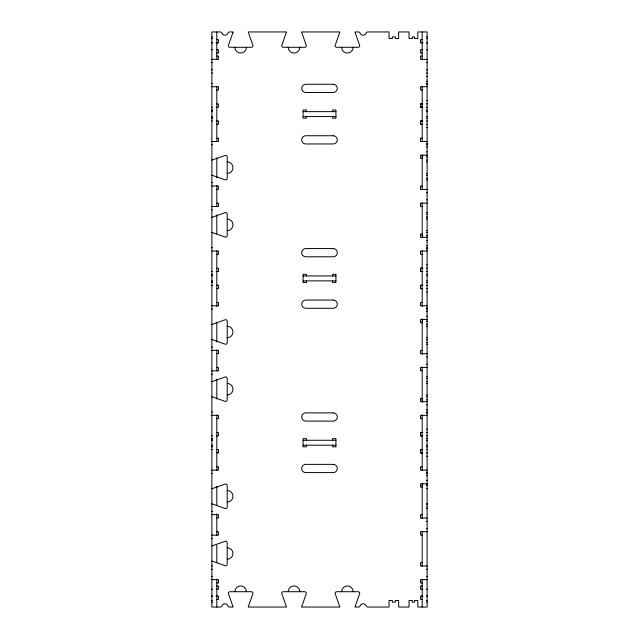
<?xml version="1.0" encoding="UTF-8"?>
<svg xmlns="http://www.w3.org/2000/svg" width="639" height="639" viewBox="0 0 639 639"><rect width="100%" height="100%" fill="white"/><g stroke="black" fill="none" stroke-linecap="round" stroke-linejoin="round"><path stroke-width="0.96" d="M211.876 36.878L212.491 36.878M426.509 36.878L427.124 36.878M211.876 38.524L212.491 38.524M426.509 38.524L427.124 38.524M216.805 39.618L218.45 39.618L218.45 42.901L216.19 42.901M422.195 39.618L420.55 39.618L420.55 42.901L422.81 42.901M211.876 42.701L212.491 42.701M216.19 42.701L216.805 42.701M422.195 42.701L422.81 42.701M426.509 42.701L427.124 42.701M211.876 42.901L212.491 42.901M426.509 42.901L427.124 42.901M211.876 49.754L212.491 49.754M216.19 49.754L218.45 49.754L218.45 53.037L216.805 53.037M422.81 49.754L420.55 49.754L420.55 53.037L422.195 53.037M426.509 49.754L427.124 49.754M216.805 56.048L218.45 56.048L218.45 59.339L211.876 59.339M422.195 56.048L420.55 56.048L420.55 59.339L427.124 59.339M211.876 62.622L212.491 62.622M426.509 62.622L427.124 62.622M211.876 69.739L212.491 69.739M426.509 69.739L427.124 69.739M211.876 73.03L212.491 73.03M426.509 73.03L427.124 73.03M426.509 76.313L427.124 76.313M426.509 81.241L427.124 81.241M211.876 83.437L212.491 83.437M426.509 83.437L427.124 83.437M426.509 84.532L427.124 84.532M211.876 86.72L218.45 86.72L218.45 90.011L216.805 90.011M427.124 86.72L420.55 86.72L420.55 90.011L422.195 90.011M426.509 100.555L427.124 100.555M422.81 103.837L420.55 103.837L420.55 107.264L422.81 107.264M426.509 103.837L427.124 103.837M216.805 103.973L218.45 103.973L218.45 107.264L216.19 107.264M420.55 103.973L422.195 103.973M420.55 107.12L422.195 107.12M211.876 107.264L212.491 107.264M426.509 107.264L427.124 107.264M211.876 109.996L212.491 109.996M426.509 109.996L427.124 109.996M211.876 110.547L212.491 110.547M211.876 111.641L212.491 111.641M303.07 111.641L335.93 111.641M426.509 111.641L427.124 111.641M211.876 116.57L212.491 116.57M303.07 116.57L335.93 116.57M426.509 116.57L427.124 116.57M211.876 117.664L212.491 117.664M211.876 118.215L212.491 118.215M426.509 118.215L427.124 118.215M211.876 120.955L212.491 120.955M216.19 120.955L218.45 120.955L218.45 124.238L216.805 124.238M422.81 120.955L420.55 120.955L420.55 124.373M426.509 120.955L427.124 120.955M420.55 121.09L422.195 121.09M420.55 124.238L422.195 124.238M426.509 124.373L427.124 124.373M426.509 127.664L427.124 127.664M216.805 138.208L218.45 138.208L218.45 141.491L211.876 141.491M422.195 138.208L420.55 138.208L420.55 141.491L427.124 141.491M426.509 143.687L427.124 143.687M211.876 144.781L212.491 144.781M426.509 144.781L427.124 144.781M426.509 146.97L427.124 146.97M426.509 151.898L427.124 151.898M427.124 155.189L420.55 155.189L420.55 158.472L422.195 158.472M422.195 155.333L422.81 155.333M426.509 155.333L427.124 155.333M422.195 156.978L422.81 156.978M426.509 156.978L427.124 156.978M426.509 160.03L427.124 159.966M426.509 161.907L427.124 161.907M426.509 173.409L427.124 173.409M426.509 175.286L427.124 175.286M426.509 178.337L427.124 178.337M426.509 179.982L427.124 179.982M211.876 182.706L212.491 182.706M211.876 185.997L218.45 185.997L218.45 189.28L216.805 189.28M422.195 186.133L420.55 186.133L420.55 189.416L427.124 189.416M426.509 192.706L427.124 192.706M426.509 199.823L427.124 199.823M427.124 203.114L420.55 203.114L420.55 206.397L422.195 206.397M216.805 203.25L218.45 203.25L218.45 206.533L211.876 206.533M211.876 209.824L212.491 209.824M426.509 212.547L427.124 212.547M426.509 214.193L427.124 214.193M426.509 217.172L427.124 217.172M426.509 217.244L427.124 217.244M426.509 219.121L427.124 219.121M426.509 230.623L427.124 230.623M426.509 232.5L427.124 232.564M422.195 234.058L420.55 234.058L420.55 237.341L427.124 237.341M422.195 235.551L422.81 235.551M426.509 235.551L427.124 235.551M422.195 237.197L422.81 237.197M426.509 237.197L427.124 237.197M426.509 240.631L427.124 240.631M426.509 245.56L427.124 245.56M211.876 247.748L212.491 247.748M426.509 247.748L427.124 247.748M426.509 248.843L427.124 248.843M211.876 251.039L218.45 251.039L218.45 254.322L216.805 254.322M427.124 251.039L420.55 251.039L420.55 254.322L422.195 254.322M426.509 264.865L427.124 264.865M422.81 268.148L420.55 268.148L420.55 271.575L422.81 271.575M426.509 268.148L427.124 268.148M216.805 268.292L218.45 268.292L218.45 271.575L216.19 271.575M420.55 268.292L422.195 268.292M420.55 271.439L422.195 271.439M211.876 271.575L212.491 271.575M426.509 271.575L427.124 271.575M211.876 274.315L212.491 274.315M426.509 274.315L427.124 274.315M211.876 274.858L212.491 274.858M211.876 275.96L212.491 275.96M303.07 275.96L335.93 275.96M426.509 275.96L427.124 275.96M211.876 280.888L212.491 280.888M303.07 280.888L335.93 280.888M426.509 280.888L427.124 280.888M211.876 281.983L212.491 281.983M211.876 282.526L212.491 282.526M426.509 282.526L427.124 282.526M211.876 285.266L212.491 285.266M216.19 285.266L218.45 285.266L218.45 288.556L216.805 288.556M422.81 285.266L420.55 285.266L420.55 288.692L422.81 288.692M426.509 285.266L427.124 285.266M420.55 285.401L422.195 285.401M420.55 288.556L422.195 288.556M426.509 288.692L427.124 288.692M426.509 291.975L427.124 291.975M216.805 302.519L218.45 302.519L218.45 305.809L211.876 305.809M422.195 302.519L420.55 302.519L420.55 305.809L427.124 305.809M426.509 307.998L427.124 307.998M211.876 309.092L212.491 309.092M426.509 309.092L427.124 309.092M426.509 311.281L427.124 311.281M426.509 316.217L427.124 316.217M427.124 319.5L420.55 319.5L420.55 322.783L422.195 322.783M422.195 319.652L422.81 319.652M426.509 319.652L427.124 319.652M422.195 321.289L422.81 321.289M426.509 321.289L427.124 321.289M426.509 324.277L427.124 324.277M426.509 324.348L427.124 324.348M426.509 326.225L427.124 326.225M426.509 337.727L427.124 337.727M426.509 339.597L427.124 339.597M426.509 339.668L427.124 339.668M426.509 342.656L427.124 342.656M426.509 344.293L427.124 344.293M211.876 347.025L212.491 347.025M211.876 350.308L218.45 350.308L218.45 353.599L216.805 353.599M422.195 350.444L420.55 350.444L420.55 353.734L427.124 353.734M426.509 357.017L427.124 357.017M426.509 364.142L427.124 364.142M427.124 367.425L420.55 367.425L420.55 370.708L422.195 370.708M216.805 367.561L218.45 367.561L218.45 370.852L211.876 370.852M211.876 374.134L212.491 374.134M426.509 376.858L427.124 376.858M426.509 378.504L427.124 378.504M426.509 381.491L427.124 381.491M426.509 383.432L427.124 383.432M426.509 394.934L427.124 394.934M426.509 396.811L427.124 396.883M422.195 398.369L420.55 398.369L420.55 401.659L427.124 401.659M422.195 399.862L422.81 399.862M426.509 399.862L427.124 399.862M422.195 401.508L422.81 401.508M426.509 401.508L427.124 401.508M426.509 404.942L427.124 404.942M426.509 409.871L427.124 409.871M211.876 412.067L212.491 412.067M426.509 412.067L427.124 412.067M426.509 413.161L427.124 413.161M211.876 415.35L218.45 415.35L218.45 418.633L216.805 418.633M427.124 415.35L420.55 415.35L420.55 418.633L422.195 418.633M426.509 429.176L427.124 429.176M422.81 432.467L420.55 432.467L420.55 435.886L422.81 435.886M426.509 432.467L427.124 432.467M216.805 432.603L218.45 432.603L218.45 435.886L216.19 435.886M420.55 432.603L422.195 432.603M420.55 435.75L422.195 435.75M211.876 435.886L212.491 435.886M426.509 435.886L427.124 435.886M211.876 438.626L212.491 438.626M426.509 438.626L427.124 438.626M211.876 439.177L212.491 439.177M211.876 440.271L212.491 440.271M303.07 440.271L335.93 440.271M426.509 440.271L427.124 440.271M211.876 445.199L212.491 445.199M303.07 445.199L335.93 445.199M426.509 445.199L427.124 445.199M211.876 446.294L212.491 446.294M211.876 446.845L212.491 446.845M426.509 446.845L427.124 446.845M211.876 449.584L212.491 449.584M216.19 449.584L218.45 449.584L218.45 452.867L216.805 452.867M422.81 449.584L420.55 449.584L420.55 453.003L422.81 453.003M426.509 449.584L427.124 449.584M420.55 449.72L422.195 449.72M420.55 452.867L422.195 452.867M426.509 453.003L427.124 453.003M426.509 456.294L427.124 456.294M216.805 466.837L218.45 466.837L218.45 470.12L211.876 470.12M422.195 466.837L420.55 466.837L420.55 470.12L427.124 470.12M426.509 472.309L427.124 472.309M211.876 473.411L212.491 473.411M426.509 473.411L427.124 473.411M426.509 475.6L427.124 475.6M426.509 480.528L427.124 480.528M427.124 483.811L420.55 483.811L420.55 487.102L422.195 487.102M422.195 483.963L422.81 483.963M426.509 483.963L427.124 483.963M422.195 485.608L422.81 485.608M426.509 485.608L427.124 485.608M426.509 503.915L427.124 503.915M426.509 503.979L427.124 503.979M426.509 506.967L427.124 506.967M426.509 508.612L427.124 508.612M211.876 511.336L212.491 511.336M211.876 514.627L218.45 514.627L218.45 517.909L216.805 517.909M422.195 514.762L420.55 514.762L420.55 518.045L427.124 518.045M426.509 521.336L427.124 521.336M426.509 528.453L427.124 528.453M427.124 531.736L420.55 531.736L420.55 535.027L422.195 535.027M216.805 531.88L218.45 531.88L218.45 535.163L211.876 535.163M211.876 538.445L212.491 538.445M422.195 562.687L420.55 562.687L420.55 565.97L427.124 565.97M211.876 565.97L212.491 565.97M211.876 569.261L212.491 569.261M426.509 569.261L427.124 569.261M211.876 576.378L212.491 576.378M426.509 576.378L427.124 576.378M211.876 579.661L218.45 579.661L218.45 582.952L216.805 582.952M427.124 579.661L420.55 579.661L420.55 582.952L422.195 582.952M216.805 585.963L218.45 585.963L218.45 589.246L216.19 589.246M422.195 585.963L420.55 585.963L420.55 589.246L422.81 589.246M211.876 589.246L212.491 589.246M426.509 589.246L427.124 589.246M211.876 596.099L212.491 596.099M216.19 596.099L218.45 596.099L218.45 599.382L216.805 599.382M422.81 596.099L420.55 596.099L420.55 599.382L422.195 599.382M426.509 596.099L427.124 596.099M211.876 596.299L212.491 596.299M216.19 596.299L216.805 596.299M422.195 596.299L422.81 596.299M426.509 596.299L427.124 596.299M211.876 600.476L212.491 600.476M426.509 600.476L427.124 600.476M211.876 602.122L212.491 602.122M426.509 602.122L427.124 602.122M422.195 31.95L422.195 59.746M422.195 86.513L422.195 141.682M422.195 154.981L422.195 189.416M422.195 202.906L422.195 237.341M422.195 250.831L422.195 306.424M422.195 318.749L422.195 354.349M422.195 367.018L422.195 402.41M422.195 414.943L422.195 470.536M422.195 483.06L422.195 518.461M422.195 531.328L422.195 566.386M422.195 579.254L422.195 607.05M332.647 111.641L332.647 109.996L335.93 109.996L335.93 118.215L332.647 118.215L332.647 116.57M332.647 275.96L332.647 274.315L335.93 274.315L335.93 282.526L332.647 282.526L332.647 280.888M332.647 440.271L332.647 438.626L335.93 438.626L335.93 446.845L332.647 446.845L332.647 445.199M306.353 111.641L306.353 109.996L303.07 109.996L303.07 118.215L306.353 118.215L306.353 116.57M306.353 275.96L306.353 274.315L303.07 274.315L303.07 282.526L306.353 282.526L306.353 280.888M306.353 440.271L306.353 438.626L303.07 438.626L303.07 446.845L306.353 446.845L306.353 445.199M216.805 31.95L216.805 59.746M216.805 86.513L216.805 141.491M216.805 157.753L216.805 177.714M216.805 185.582L216.805 206.74M216.805 214.808L216.805 233.778M216.805 250.831L216.805 306.424M216.805 322.072L216.805 342.033M216.805 349.9L216.805 370.852M216.805 379.127L216.805 399.087M216.805 414.943L216.805 470.536M216.805 486.383L216.805 505.345M216.805 514.004L216.805 535.163M216.805 545.331L216.805 562.528M216.805 579.254L216.805 607.05M341.657 591.714A5.751 5.751 0 0 1 347.408 585.963A5.751 5.751 0 0 1 353.159 591.714M288.277 591.714A5.751 5.751 0 0 1 294.028 585.963A5.751 5.751 0 0 1 299.779 591.714M234.904 591.714A5.751 5.751 0 0 1 240.655 585.963A5.751 5.751 0 0 1 246.406 591.714M211.876 488.659A1.645 1.645 0 0 0 212.348 488.595L225.567 483.963A1.645 1.645 0 0 1 227.212 485.608L227.212 506.967A1.645 1.645 0 0 1 225.567 508.612L212.348 503.979A1.645 1.645 0 0 0 211.876 503.915M227.212 490.536A5.751 5.751 0 0 1 232.963 496.287A5.751 5.751 0 0 1 227.212 502.038M211.876 545.874A1.645 1.645 0 0 0 212.348 545.802L225.567 541.177A1.645 1.645 0 0 1 227.212 542.815L227.212 564.181A1.645 1.645 0 0 1 225.567 565.819L212.348 561.194A1.645 1.645 0 0 0 211.876 561.122M227.212 547.751A5.751 5.751 0 0 1 232.963 553.502A5.751 5.751 0 0 1 227.212 559.253M211.876 324.348A1.645 1.645 0 0 0 212.348 324.277L225.567 319.652A1.645 1.645 0 0 1 227.212 321.289L227.212 342.656A1.645 1.645 0 0 1 225.567 344.293L212.348 339.668A1.645 1.645 0 0 0 211.876 339.597M227.212 326.225A5.751 5.751 0 0 1 232.963 331.976A5.751 5.751 0 0 1 227.212 337.727M211.876 381.555A1.645 1.645 0 0 0 212.348 381.491L225.567 376.858A1.645 1.645 0 0 1 227.212 378.504L227.212 399.862A1.645 1.645 0 0 1 225.567 401.508L212.348 396.883A1.645 1.645 0 0 0 211.876 396.811M227.212 383.432A5.751 5.751 0 0 1 232.963 389.183A5.751 5.751 0 0 1 227.212 394.934M353.159 47.286A5.751 5.751 0 0 1 347.408 53.037A5.751 5.751 0 0 1 341.657 47.286M299.779 47.286A5.751 5.751 0 0 1 294.028 53.037A5.751 5.751 0 0 1 288.277 47.286M246.406 47.286A5.751 5.751 0 0 1 240.655 53.037A5.751 5.751 0 0 1 234.904 47.286M211.876 160.03A1.645 1.645 0 0 0 212.348 159.966L225.567 155.333A1.645 1.645 0 0 1 227.212 156.978L227.212 178.337A1.645 1.645 0 0 1 225.567 179.982L212.348 175.358A1.645 1.645 0 0 0 211.876 175.286M227.212 161.907A5.751 5.751 0 0 1 232.963 167.658A5.751 5.751 0 0 1 227.212 173.409M211.876 217.244A1.645 1.645 0 0 0 212.348 217.172L225.567 212.547A1.645 1.645 0 0 1 227.212 214.193L227.212 235.551A1.645 1.645 0 0 1 225.567 237.197L212.348 232.564A1.645 1.645 0 0 0 211.876 232.5M227.212 219.121A5.751 5.751 0 0 1 232.963 224.872A5.751 5.751 0 0 1 227.212 230.623M232.963 32.421L228.331 45.641A1.645 1.645 0 0 0 229.976 47.286L251.335 47.286A1.645 1.645 0 0 0 252.98 45.641L248.355 32.421A1.645 1.645 0 0 1 248.283 31.95L286.408 31.95A1.645 1.645 0 0 1 286.336 32.421L281.711 45.641A1.645 1.645 0 0 0 283.349 47.286L304.715 47.286A1.645 1.645 0 0 0 306.353 45.641L301.728 32.421A1.645 1.645 0 0 1 301.656 31.95L339.78 31.95A1.645 1.645 0 0 1 339.708 32.421L335.084 45.641A1.645 1.645 0 0 0 336.729 47.286L358.088 47.286A1.645 1.645 0 0 0 359.733 45.641L355.1 32.421A1.645 1.645 0 0 1 355.036 31.95L358.495 31.95A1.645 1.645 0 0 1 360.045 33.044A3.283 3.283 0 0 0 366.243 33.044A1.645 1.645 0 0 1 367.792 31.95L389.063 31.95L389.063 38.524L392.346 38.524L392.346 36.878L395.357 36.878L395.357 38.524L398.648 38.524L398.648 31.95L409.024 31.95L409.024 38.524L412.315 38.524L412.315 36.878L414.527 36.878L414.527 38.524L417.818 38.524L417.818 31.95L427.124 31.95L427.124 607.05L417.818 607.05L417.818 600.476L414.527 600.476L414.527 602.122L412.315 602.122L412.315 600.476L409.024 600.476L409.024 607.05L398.648 607.05L398.648 600.476L395.357 600.476L395.357 602.122L392.346 602.122L392.346 600.476L389.063 600.476L389.063 607.05L367.792 607.05A1.645 1.645 0 0 1 366.243 605.956A3.283 3.283 0 0 0 360.045 605.956A1.645 1.645 0 0 1 358.495 607.05L355.036 607.05A1.645 1.645 0 0 1 355.1 606.579L359.733 593.359A1.645 1.645 0 0 0 358.088 591.714L336.729 591.714A1.645 1.645 0 0 0 335.084 593.359L339.708 606.579A1.645 1.645 0 0 1 339.78 607.05L301.656 607.05A1.645 1.645 0 0 1 301.728 606.579L306.353 593.359A1.645 1.645 0 0 0 304.715 591.714L283.349 591.714A1.645 1.645 0 0 0 281.711 593.359L286.336 606.579A1.645 1.645 0 0 1 286.408 607.05L248.283 607.05A1.645 1.645 0 0 1 248.355 606.579L252.98 593.359A1.645 1.645 0 0 0 251.335 591.714L229.976 591.714A1.645 1.645 0 0 0 228.331 593.359L232.963 606.579A1.645 1.645 0 0 1 233.027 607.05L229.561 607.05A1.645 1.645 0 0 1 228.011 605.956A3.283 3.283 0 0 0 221.821 605.956A1.645 1.645 0 0 1 220.271 607.05L211.876 607.05L211.876 31.95L220.271 31.95A1.645 1.645 0 0 1 221.813 33.044A3.283 3.283 0 0 0 228.011 33.044A1.645 1.645 0 0 1 229.561 31.95L233.027 31.95A1.645 1.645 0 0 1 232.963 32.421M333.191 84.26L305.809 84.26A4.106 4.106 0 0 0 301.696 88.366A4.106 4.106 0 0 0 305.809 92.471L333.191 92.471A4.106 4.106 0 0 0 337.304 88.366A4.106 4.106 0 0 0 333.191 84.26M333.191 135.74L305.809 135.74A4.106 4.106 0 0 0 301.696 139.853A4.106 4.106 0 0 0 305.809 143.959L333.191 143.959A4.106 4.106 0 0 0 337.304 139.853A4.106 4.106 0 0 0 333.191 135.74M333.191 248.571L305.809 248.571A4.106 4.106 0 0 0 301.696 252.677A4.106 4.106 0 0 0 305.809 256.79L333.191 256.79A4.106 4.106 0 0 0 337.304 252.677A4.106 4.106 0 0 0 333.191 248.571M333.191 300.058L305.809 300.058A4.106 4.106 0 0 0 301.696 304.164A4.106 4.106 0 0 0 305.809 308.27L333.191 308.27A4.106 4.106 0 0 0 337.304 304.164A4.106 4.106 0 0 0 333.191 300.058M333.191 412.882L305.809 412.882A4.106 4.106 0 0 0 301.696 416.995A4.106 4.106 0 0 0 305.809 421.101L333.191 421.101A4.106 4.106 0 0 0 337.304 416.995A4.106 4.106 0 0 0 333.191 412.882M333.191 464.369L305.809 464.369A4.106 4.106 0 0 0 301.696 468.475A4.106 4.106 0 0 0 305.809 472.588L333.191 472.588A4.106 4.106 0 0 0 337.304 468.475A4.106 4.106 0 0 0 333.191 464.369M427.124 488.595L426.509 488.595L427.124 488.659"/></g></svg>
